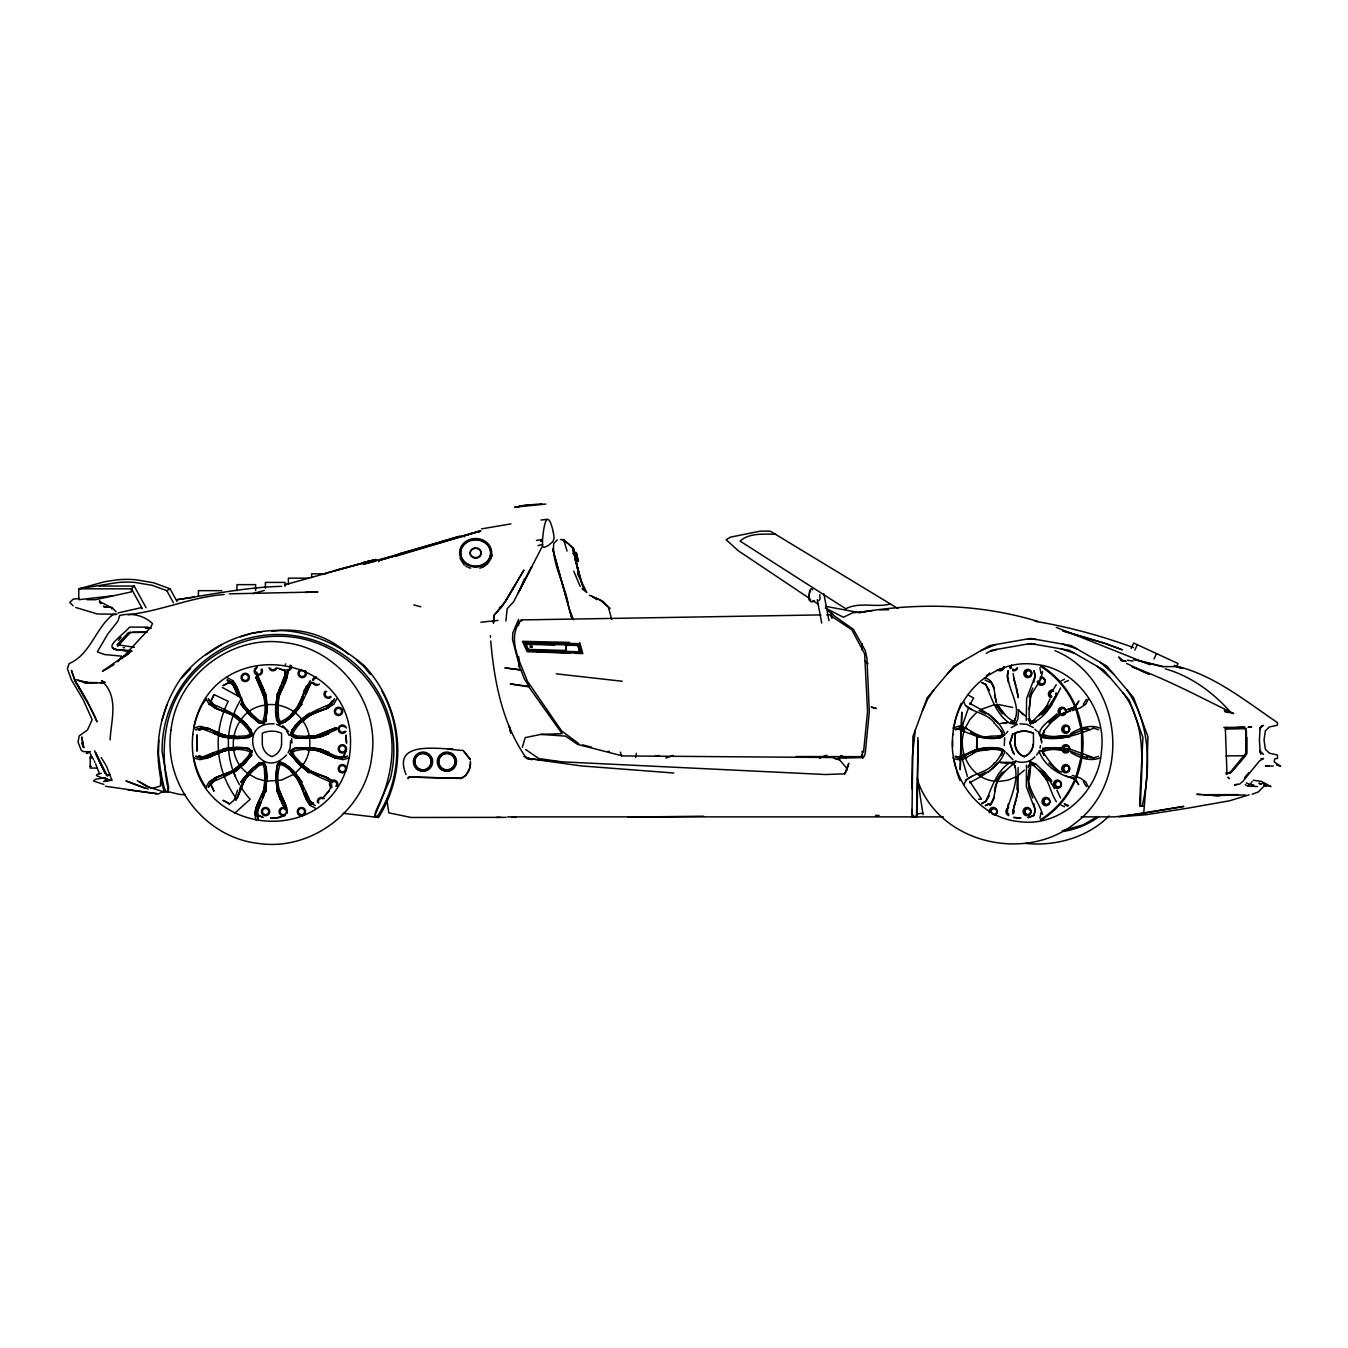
<?xml version="1.0" encoding="UTF-8"?>
<svg xmlns="http://www.w3.org/2000/svg" width="1348" height="1348" viewBox="0 0 1348 1348"><rect width="100%" height="100%" fill="white"/><g stroke="black" fill="none" stroke-linecap="round" stroke-linejoin="round"><path stroke-width="1.5" d="M1029.198 709.351L1030.63 695.551C1030.934 700.05 1024.952 726.74 1034.725 720.102L1032.113 722.006L1045.812 707.734L1047.834 705.038L1038.937 715.805L1045.812 707.734L1049.974 699.174M1246.378 730.717L1246.378 752.639L1229.662 772.977L1225.669 773.011M110.115 739.884C111.008 719.781 119.45 696.815 101.605 680.757L105.262 682.358M518.559 625.573L518.592 619.389L512.779 632.953L512.543 639.761L520.513 669.939L504.877 667.9L520.935 669.838L524.271 678.684L528.989 686.334L510.235 683.925L528.837 686.89L562.133 733.7L540.936 734.39L525.198 737.609L522.35 747.23M911.939 788.816L912.428 756.059L915.258 730.245M1226.916 772.202L1225.349 728.594M158.879 740.086L158.407 753.835L160.698 771.848L160.53 786.036L152.61 788.344M378.636 561.425L378.704 560.498L479.602 531.112M256.659 812.456L258.159 818.809L256.626 813.973L258.344 806.576L256.946 812.507L257.198 809.912L258.108 814.967L263.13 817.461L257.788 815.203L256.609 809.929L258.024 803.644M917.87 737.541L917.179 816.635L911.973 816.871L912.916 736.598L927.205 697.792L953.862 666.198L989.702 645.591L1030.428 638.43L1071.138 645.591L1106.978 666.198L1133.651 697.792L1147.923 736.598L1146.777 775.858L1143.711 813.501L1114.644 816.871L1081.214 816.871M256.626 672.012L260.872 683.824L257.721 677.033C266.281 690.799 270.055 708.795 263.922 724.179M1016.982 789.709L1017.369 776.633M1015.095 719.562L1015.364 718.299L1013.814 722.309C1023.199 704.381 1004.749 687.682 1008.237 670.596L1007.125 676.056L1008.456 682.341M1015.988 800.274L1013.763 807.806L1018.043 790.754L1018.128 767.568M918.308 740.81L916.488 816.046L914.567 816.753L912.613 815.001L911.956 809.491M264.36 789.709L265.185 776.633M277.705 709.351L278.531 696.276M1081.601 754.56L1081.601 731.425M1005.001 771.208C992.802 779.38 997.486 794.781 990.224 805.312L994.386 797.477L990.224 805.312M305.895 796.954L308.658 801.234L313.73 803.357L309.669 801.538L310.343 802.397L307.142 797.207L311.253 803.796C303.553 788.58 298.616 767.501 279.491 762.446L277.149 765.984C274.857 780.441 276.441 795.472 284.799 807.806L282.002 802.161L285.153 808.969M117.95 621.074L119.736 615.48C131.228 612.615 143.933 615.295 152.509 623.551L150.841 627.09L121.455 658.801L130.47 651.724L102.431 671.237L110.132 667.024M266.803 708.408C264.208 744.264 268.185 695.686 265.539 693.849C266.23 703.639 268.421 714.373 263.635 723.472M536.976 651.674L579.859 653.123L577.82 644.192L525.653 643.047L525.568 644.327L554.769 644.967M525.99 645.254L526.091 643.973L566.48 644.799L565.789 651.724L536.774 650.932M525.653 643.047L528.804 651.387L524.557 642.457L578.477 643.636L580.954 652.449L528.315 650.663M565.789 651.724L566.48 644.799M579.859 653.123L577.82 644.192M1026.519 765.142L1026.317 786.575L1035.247 809.912L1034.017 815.388L1028.153 817.545L1034.017 815.388L1035.129 809.929L1033.798 803.644M493.52 623.046L494.126 615.227L505.888 600.669L523.934 570.052L502.602 605.842L498.137 610.829M276.172 778.318L277.149 765.984L276.172 778.318L277.334 792.152L276.138 775.252L276.947 765.142L279.424 761.603C289.517 764.586 295.347 774.477 302.019 781.924L293.123 771.376L284.596 764.03M259.22 723.286L250.256 715.266L240.854 704.077L249.801 714.676L258.732 722.494L263.382 723.539L265.758 718.888L266.719 707.666M1018.684 709.52L1017.875 718.888L1015.92 723.472M288.135 671.371L285.81 681.498L278.244 698.096L279.137 694.22L277.991 707.245L278.547 717.726L280.216 721.82C298.144 714.946 301.699 695.366 310.192 680.673M265.674 790.754L256.946 812.507M493.402 622.911L494.126 615.227L497.833 611.284M861.793 649.635L862.383 643.619M505.921 620.99L507.151 608.723L513.622 601.764L542.149 546.732M285.945 673.478L284.529 679.409L285.945 673.478L285.675 676.073L284.479 670.664L277.941 668.288M279.137 694.22L279.002 695.551L286.585 678.499L288.101 671.523M403.81 553.472L409.708 551.315M478.641 532.275A67.484 8.088 90 0 1 480.579 531.011L395.689 556.252L399.025 553.876L403.979 552.966M168.045 792.422L168.635 787.468L162.08 751.662A115.877 115.877 0 0 1 291.673 635.312A115.877 115.877 0 0 1 390.263 778.874L375.469 812.136L374.879 817.073M378.603 561.695L378.737 560.498L395.756 555.578M470.503 763.204C470.233 769.438 467.217 776.364 460.915 778.47L408.596 777.004L408.225 778.655M1041.044 812.456L1039.915 818.202M491.262 557.432L491.666 554.753L491.784 556.353M994.976 788.546L994.571 791.057C994.74 779.565 1008.237 767.972 1013.814 763.676L1015.364 767.686L1013.814 763.676M1016.712 797.949L1018.178 789.119M1013.123 812.456L1014.252 805.902M1004.698 737.845L1004.26 745.613M1040.016 748.14L1040.454 745.613M961.613 731.913L963.264 722.983L968.605 707.633M635.633 757.458L636.408 753.347M977.148 736.025L976.693 747.938L977.03 736.682M1081.248 756.447L1075.957 776.886M531.837 647.259L530.152 647.293L530.152 646.029M254.738 814.63L256.288 807.486L264.629 787.889C261.9 798.319 251.2 808.918 256.44 820.309M378.704 560.549L405.883 552.714M1008.456 803.644L1007.125 809.929C1011.067 795.505 1018.734 781.57 1014.926 765.917M285.153 677.033L282.002 683.824L286.281 671.843M847.892 767.13L848.751 763.305L844.724 773.819L825.532 774.527L561.611 761.805L538.846 758.553L525.653 749.505M285.203 680.774L286.265 676.056L285.473 672.416M1042.56 671.523L1040.841 679.122L1030.361 696.276M1033.798 682.341L1035.247 676.073L1034.017 670.596L1035.129 676.056L1026.637 698.5L1026.266 720.405M162.114 719.866L166.866 705.122M286.248 672.012C280.232 687.514 272.566 702.915 276.728 720.405L279.424 724.381C297.335 718.08 303.772 699.309 310.343 683.588L309.669 684.447M241.073 786.811L245.488 778.251L237.197 798.235M237.383 797.477L243.904 780.947L239.978 789.962M118.034 661.75L121.826 656.173L104.588 654.521L97.326 651.893L107.604 634.268L117.428 621.765M292.465 729.841L290.898 734.93L294.909 737.491C306.299 738.401 318.516 739.327 328.845 733.447L319.409 737.188L306.03 738.367L294.016 737.693L290.056 735.014C296.459 716.748 316.376 710.295 332.097 703.268L334.203 699.41M277.216 696.865L280.906 685.711L277.199 695.231L276.172 707.666L276.947 719.512L279.491 723.539C289.837 721.652 295.279 711.003 302.019 704.077L293.123 714.609L284.596 721.955M262.911 797.949L265.657 789.119M237.636 790.181L234.485 799.347M964.595 729.858C956.389 751.156 970.712 778.268 993.931 781.132M112.423 648.068L116.653 649.787L131.986 651.286M160.698 771.848L163.934 786.996L166.225 792.203L168.332 789.945C160.058 752.268 162.956 710.43 188.366 679.527C212.664 648.944 252.683 632.431 291.471 636.947C336.865 642.238 376.598 676.629 388.275 720.826C397.525 752.723 388.51 785.412 375.182 814.613L376.715 817.292C401.687 780.694 403.355 730.043 381.99 691.322M311.253 682.189L305.811 693.698L311.169 682.324M252.11 751.291C245.673 769.169 226.43 775.521 210.777 782.716L208.67 786.575M290.764 734.711C293.544 725.291 302.39 719.36 309.4 713.21M117.697 646.282L130.621 632.195M279.963 688.036L277.199 695.231L277.334 693.849L276.172 707.599L277.014 718.821L279.525 723.488L284.95 721.753M235.9 800.476L244.477 779.633L252.076 771.208M99.348 773.398L95.573 763.811M1029.097 696.865L1032.821 688.036M524.456 578.73L518.997 591.435L531.668 566.783L518.289 592.648M286.956 677.235L279.845 692.619M255.918 808.766L263.871 790.434L263.736 791.765L264.899 778.74L264.343 768.276L262.675 764.164L258.58 765.883L250.795 772.893L242.387 782.935L243.247 781.891L239.893 788.546M922.403 710.851L927.66 699.09L933.861 689.906M1131.191 648.422L1133.668 643.03L1178.034 663.536L1176.383 667.125M1134.831 650.107L1137.308 644.715M1154.006 658.97L1156.5 653.578M257.721 808.969L260.872 802.161L256.626 813.973L258.125 818.977M965.117 728.274L969.852 719.579L976.559 712.469M1039.241 752.622L1040.302 750.364M1075.148 778.622C1068.256 795.505 1055.956 810.03 1040.504 819.702M214.012 694.759L211.063 701.078L214.062 705.745L210.642 703.184C226.312 710.463 245.656 716.748 252.11 734.711M331.81 784.924L328.861 791.225L324.379 796.23M491.127 558.308L487.504 563.953L483.662 566.8M1060.623 687.986C1053.681 701.331 1045.863 719.124 1030.209 723.488M213.473 695.534L210.591 701.449L213.624 706.15L219.067 709.587M288.068 752.892L290.123 748.14L290.595 740.827M302.997 697.438L298.397 706.352L290.797 714.777M1030.647 762.446L1028.288 767.113L1030.647 762.446L1036.039 764.232L1044.38 772.219M1088.341 699.022L1085.679 704.229L1080.371 707.818M208.283 787.316L210.642 782.8L214.062 780.256L211.063 784.924L214.012 791.225L211.316 786.002M208.435 787.215L211.872 781.672M334.59 698.668L331.001 704.33M265.859 718.821L263.382 723.539L258.294 721.955L249.751 714.609L240.854 704.077M277.014 767.164L279.525 762.496L284.95 764.232M206.16 787.064L208.991 781.84L215.259 777.779L222.032 775.403M320.858 710.581L327.615 708.206L333.9 704.145L336.714 698.921M970.156 704.381L973.593 698.079L968.319 695.029M1075.721 706.15C1083.657 692.333 1074.794 710.244 1070.598 709.587M844.724 773.819L847.471 769.051L838.119 758.132L862.097 757.593L864.27 756.464L865.281 753.06L869.308 711.879L866.933 658.026L865.264 650.562L853.452 629.432L832.053 614.3M308.389 686.654L307.142 688.777L310.343 683.588M1086.387 699.41L1083.337 704.33M112.625 647.714L114.041 649.382L131.531 651.303M505.888 600.669L515.458 584.577M1052.586 690.547L1056.276 684.75M989.449 795.539L985.978 801.234L981.732 803.745M963.668 784.536L966.533 779.852L971.672 776.397M1054.574 697.438L1049.014 706.352L1041.566 714.777M1012.752 733.919L1009.854 743.001L1013.039 752.42L1010.056 743.001L1013.039 733.565M1029.046 765.967L1031.641 761.856M331.81 701.078L328.828 705.745L332.231 703.184L326.873 706.521M305.895 689.03L308.658 684.75L313.022 682.374M210.591 784.536L213.624 779.852L219.067 776.397M332.282 701.449L329.249 706.15L323.823 709.587M1265.283 784.822L1258.223 792.034L1252.241 794.225M302.896 765.024C312.163 752.268 312.163 733.716 302.896 720.978M1250.051 784.637L1252.073 781.655M1245.215 784.755L1248.197 786.17L1248.939 785.092M1036.595 755.015L1038.061 752.892M995.818 781.318L1002.187 772.219M329.418 790.45L323.891 796.735M206.429 698.938L202.958 703.454A79.077 79.077 0 0 0 193.691 728.56M1006.265 733.295L1007.815 731.29M251.099 755.571L243.702 764.181C264.949 739.547 239.287 770.247 234.501 771.983M970.83 781.672L969.549 782.716C983.4 775.252 999.407 767.248 1005.035 751.291L1001.581 748.713L989.668 747.719M181.475 678.297L190.708 668.507M293.78 713.766L301.059 704.684M266.719 778.318L265.876 767.113L263.382 762.446L258.732 763.49L249.801 771.309L240.854 781.924L250.256 770.736L259.22 762.698M241.814 781.318L249.094 772.219M109.896 774.258L107.469 775.74M240.854 781.924C247.459 774.78 253.205 764.72 263.366 762.496L265.859 767.164L266.702 778.403L265.539 792.152C266.078 782.16 268.96 771.039 263.922 761.805M1051.777 704.684L1043.47 714.676L1044.38 713.766M243.112 764.636L250.374 756.026L251.975 751.055L248.453 748.713C231.182 743.928 215.815 752.016 200.448 757.795L196.252 756.228M286.517 755.015C258.412 784.671 233.305 721.854 274.065 723.842M1244.524 777.729L1248.855 772.64M118.405 640.351L121.017 637.284M243.061 764.67L250.458 756.11L251.975 751.055L247.274 748.561M292.432 729.875L299.829 721.315L292.499 729.959L290.898 734.93L295.616 737.423L306.839 738.249M301.952 766.405L294.858 773.516M1230.555 773.011L1245.367 755.739L1225.989 755.908M1034.91 756.767C1030.243 762.277 1021.683 763.827 1015.212 760.778M109.795 774.274L107.705 775.572M146.073 607.763L134.21 586.06L131.481 588.823L131.464 591.873L95.371 599.708L87.064 599.708M818.927 600.585L820.123 598.647L819.753 594.704M947.206 674.101L954.435 666.889L962.826 661.042M557.347 539.857L553.708 543.429C551.854 564.239 564.644 583.768 568.266 604.123M988.32 772.269L997.672 763.221M1024.362 770.197L1018.161 775.37M1109.134 815.928C1087.634 837.496 1055.467 846.544 1025.609 843.393M229.076 804.571L236.153 798.184M234.586 813.316L250.206 799.229A82.565 82.565 0 0 1 240.365 786.154M1048.896 722.764L1058.972 713.715M820.983 614.907L521.305 619.928C505.786 638.531 520.496 662.171 527.27 680.993L561.594 730.902L578.781 743.641M234.03 772.269L244.325 763.221M298.565 722.764L308.844 713.715M531.837 647.36L532.14 646.467M327.615 708.206C314.488 711.121 298.717 720.455 292.617 734.222L296.712 735.89L307.176 736.446M301.278 722.393L310.512 714.676L319.644 710.8L311.371 713.867M1011.303 727.6L1017.504 724.297M205.941 654.842L221.695 644.647M965.438 780.425C974.082 772.926 987.073 772.943 994.319 763.17L993.611 763.794C997.52 762.968 1005.726 744.079 1000.789 755.554C1012.685 742.815 953.879 754.492 989.348 749.522M1263.531 725.409L1260.11 727.937L1259.891 729.1L1262.2 725.443L1260.11 727.937L1259.386 739.85L1260.195 752.201L1260.987 754.172L1259.79 750.583L1263.531 754.442M310.444 714.693L309.4 715.451L327.918 708.003M1097.643 816.484L1083.253 824.824L1062.14 830.806M1056.697 714.002C1051.946 719.158 1032.45 730.768 1042.594 737.693C1060.59 741.029 1077.507 734.407 1093.868 728.19L1098.435 729.706M1098.435 756.279L1093.868 757.795L1089.454 757.492M1089.319 756.649L1086.589 756.919M952.884 757.997C962.135 763.136 970.56 754.155 978.496 750.6M1000.418 737.491L1004.159 734.913L999.761 737.423M463.24 536.083L480.579 531.045M290.056 750.971L294.016 748.292L306.03 747.618L319.341 748.763L328.845 752.538L319.409 748.814L306.839 747.736L295.616 748.561M247.324 737.44L251.975 734.93L250.408 729.841L243.061 721.315L250.374 729.959L251.975 734.93C234.956 743.978 216.624 733.885 200.448 728.19L196.252 729.757M293.46 774.443L281.395 780.155L266.415 781.132M407.922 778.15L410.078 777.071L460.915 778.2L465.363 775.69L469.34 769.186A21.501 21.197 -0.9 0 0 470.401 763.204L470.351 761.148M214.955 777.981L233.49 770.534L215.259 777.779M111.429 666.215L113.99 664.615M210.642 782.8L216 779.464M1075.99 705.745L1070.43 709.014L1074.895 707.296L1065.88 709.907M113.266 614.418C95.556 627.629 90.788 654.336 69.102 663.604L67.4 668.81L71.36 679.695L83.222 699.797L92.186 719.714L87.418 730.077L79.246 735.856L78.016 742.04L81.284 750.331L83.357 751.628L90.299 751.679L88.682 752.622M1070.851 733.481C1078.99 728.341 1090.178 724.061 1099.682 728.038M986.281 653.308L991.42 650.343L1030.428 643.485L1069.419 650.343L1103.742 670.091L1129.27 700.337L1142.919 737.407L1139.7 801.369L1139.936 806.34L1144.317 806.138M970.223 752.386L963.837 756.043C974.452 748.309 987.579 746.135 1000.418 748.494L1004.159 751.072L1001.227 749.404M87.148 752.993L86.356 753.431L89.406 752.201M112.238 595.833L78.774 599.708L78.774 588.823L117.394 582.572A101.841 101.841 0 0 1 135.053 582.437L152.206 585.335L166.832 590.66L170.067 588.84M225.133 750.364L206.766 758.199L225.133 750.364L215.983 753.953M986.483 805.228L989.314 803.661L985.236 805.632L989.601 803.779M970.274 752.791L963.635 756.43L957.383 757.862M1249.141 794.831L1229.443 800.813L1187.942 808.143L1146.289 814.697L1118.992 816.871L1183.847 806.407L1140.088 813.872M121.286 657.942L128.111 654.269M294.049 749.404L290.949 751.072L292.465 756.144M228.756 682.644L223.212 685.576L228.756 682.644L233.204 684.447L231.62 682.189L227.121 679.847M213.86 752.555L206.564 756.396L200.448 757.795M336.427 729.588L319.341 737.221M980.518 709.671L993.931 704.852M1015.415 777.055L1008.085 780.155L998.683 781.469M210.574 756.43L217.601 752.791M206.766 758.199C219.64 750.651 235.883 746.455 250.273 751.763L248.537 755.84L241.528 763.642L232.429 771.292L241.595 763.591L232.362 771.309L223.246 775.184L231.502 772.134M335.264 728.156L318.212 735.806L305.086 736.733M335.77 727.869L314.724 736.412L334.708 728.139M336.107 727.785L319.088 735.385L307.108 736.463L319.038 735.418M347.262 756.279L340.909 757.778M1034.051 722.444L1034.994 721.955M980.737 650.747L995.768 644.529M1061.028 680.909L1064.482 679.207M968.707 753.262L957.181 757.357L958.158 757.492L955.075 756.346M978.951 775.403L986.113 772.134M1064.347 682.324L1068.408 680.47M1087.027 728.156L1067.818 735.806L1055.063 736.733M981.496 803.341L985.691 801.538C991.976 787.603 995.919 771.882 1009.719 762.698L1014.218 761.805M956.052 729.757L959.793 728.19L955.665 729.167M411.612 550.776L459.382 536.319L460.713 537.01M1030.445 723.758L1033.613 722.528L1030.782 723.472M1060.32 714.676L1070.447 710.8L1061.533 713.867L1051.204 722.393L1044.599 730.178L1042.981 734.778L1044.11 730.582L1042.981 734.239C1051.255 738.131 1059.124 735.941 1067.683 735.418M203.009 728.628L198.847 730.212L203.936 728.122L210.574 729.554M479.804 568.233L482.938 567.053M955.075 729.639L958.158 728.493M284.479 815.321L277.941 817.697L270.527 818.084L278.884 817.545L285.085 815.388M479.939 530.994L363.151 564.273L375.822 561.139M665.777 758.048L673.259 755.436M971.756 752.504L978.092 750.364M573.186 553.186L575.781 552.933M573.001 553.472L576.152 552.461L576.489 553.624M576.321 553.017C578.477 555.696 574.737 559.42 574.248 555.073M583.532 589.278L574.922 557.988L577.382 557.196L576.556 554.213M575.882 561.695L578.241 560.886L575.798 561.981M1030.647 723.539L1028.288 718.872L1030.647 723.539L1036.039 721.753M1072.283 710.581L1079.512 708.206M973.694 751.864L979.507 749.943M240.618 636.829L251.25 633.358L261.613 631.858M1237.11 784.199L1234.498 785.042L1239.705 784.031L1242.89 781.301L1259.403 761.03L1263.548 758.486L1260.953 758.756M890.135 604.022C875.661 607.914 859.636 601.511 845.803 608.774L740.069 541.087C749.319 532.595 764.434 534.297 775.538 534.196M195.443 729.672L201.93 728.493M218.983 752.504L227.104 749.943M347.43 756.312L342.426 757.795L336.427 756.396L319.341 748.763M952.884 728.004L958.26 726.302L965.69 727.869M1099.682 757.964C1090.178 761.923 1078.99 757.643 1070.851 752.504M990.696 651.337L997.065 649.348M481.455 528.905L510.943 523.883M1226.276 774.493L1232.51 770.803L1246.108 754.779L1246.142 730.431L1244.019 727.263L1236.723 727.516M194.112 728.004L199.807 726.302C212.293 728.223 222.437 738.047 235.765 736.463L223.852 735.418L207.103 727.869M317.74 750.364L335.77 758.115L343.066 759.682L348.761 757.997M459.382 536.319L399.16 553.876M1068.829 709.048L1074.895 707.296M375.822 559.504L284.428 584.931M325.272 573.304L375.822 559.589L335.989 570.17M966.92 757.509L959.338 759.649L965.69 758.115M252.75 593.659L264.326 590.441M363.084 562.554L375.839 559.673M537.953 545.603L542.688 544.39M332.147 729.757L338.382 728.173M117.933 612.952L141.489 607.611M366.353 561.981L363.118 562.723L375.822 559.791M1000.165 723.573L1007.209 722.579M284.613 584.813L288.624 583.954M208.906 756.784L203.936 757.862L198.847 755.773L203.009 757.357L200.296 757.829L195.443 756.312M207.103 758.115L199.807 759.682L194.112 757.997M1009.484 762.294L1000.165 762.412L1007.209 763.406M365.948 561.813L376.446 559.605M264.781 705.189C232.816 709.031 221.561 755.251 248.015 773.516M500.681 817.36L411.089 817.478L388.746 812.827L386.859 798.808M497.934 620.434L480.848 622.237M536.403 540.43L541.61 539.554L540.649 541.205L541.492 541.391M281.681 586.346C246.499 587.105 210.861 594.653 176.706 599.725L194.297 597.181M916.842 814.074L922.841 813.097L923.077 814.714M111.513 779.565L103.661 781.503L111.109 780.34M128.094 614.705C160.783 611.183 191.248 596.995 224.139 594.502M872.628 610.526L859.569 612.447C918.814 602.438 980.451 603.887 1038.145 621.529M101.302 773.364L97.005 774.477L96.534 775.639L102.414 778.099L95.556 779.279L93.45 781.031L103.88 784.384M540.986 520.042L546.681 519.351M545.839 504.068L514.65 507.168L518.626 507.404M79.262 598.495L73.146 599.169L69.759 602.489L73.146 605.791M1057.725 738.114L1070.211 736.8M306.063 592.429L310.748 591.974L305.659 592.48M307.9 738.114L320.571 736.8M655.33 755.942L659.357 755.52M865.686 611.52L852.61 612.835L843.393 617.266L825.262 607.999M1019.88 723.842L1026.788 724.297L1033.394 727.6M1244.962 727.179L1225.214 727.516M1246.395 728.611L1225.332 729.083M224.408 748.797L237.956 747.87L223.38 748.797L225.116 748.646M223.38 748.797L236.844 747.618L249.296 748.494M530.236 504.809L541.845 503.849M957.181 728.628C971.285 734.205 985.674 741.619 1001.581 737.289L989.146 738.249L1001.581 737.289L1005.035 734.711C999.407 718.737 983.4 710.733 969.549 703.268L970.83 704.33M224.83 737.39L214.029 733.447L223.465 737.188L236.119 738.266L248.453 737.289M236.119 738.266L237.956 738.114L223.296 737.12L213.153 732.352M75.707 607.476L97.292 613.98L116.686 614.25M979.255 748.797L991.673 747.87M989.668 738.266L991.673 738.114L978.244 737.12L970.56 732.352M266.415 704.852C279.794 703.049 293.78 708.846 301.952 719.579M306.771 747.719L294.909 748.494L290.898 751.055C296.846 769.27 316.645 775.471 332.231 782.8M229.278 593.845L317.892 591.941L309.855 592.042M1248.383 727.297L1251.669 727.094L1248.197 727.263M1042.594 748.292L1054.574 747.618L1068.711 748.814M530.674 645.928L532.022 646.366M1238.054 794.612L1203.629 794.73M110.822 614.705L116.501 614.452M1245.35 794.949L1216.065 795.522L1196.855 794.309L1201.321 794.545M97.123 682.594L84.368 682.61L76.634 679.695M511.97 817.309L516.267 817.309M1027.715 638.901L1036.208 639.441M1257.617 786.541L1248.197 786.17M236.844 738.367L249.296 737.491L252.817 735.014C250.239 725.713 241.292 720.135 234.501 714.002M1092.689 728.223L1093.093 728.156M1269.058 766.018L1265.755 765.967L1273.304 766.052M1028.136 643.889L1035.786 644.428M560.465 539.621L563.582 539.571L573.389 548.097L574.602 553.944M146.915 632.296L128.498 632.532L117.006 644.715L134.48 647.259M826.678 614.84L830.469 614.789M628.185 817.107L703.589 816.214M84.368 682.61L103.021 682.914M875.526 815.439L879.081 815.422M496.468 817.377L506.174 817.343M325.66 573.827L311.641 573.827L311.641 577.601M308.608 578.157L288.388 578.157L288.388 584.409M99.179 586.06L134.21 586.06M221.78 590.66L198.409 590.66L198.409 595.833M879.806 609.802L888.5 609.802M124.589 647.697L123.258 647.63M1003.165 723.084L1006.653 723.084M1023.975 731.223L1024.345 731.223A20.254 19.125 -90 0 1 1033.461 733.312L1033.461 744.281A14.306 13.514 -90 0 1 1024.345 756.616L1023.975 756.616A14.306 13.514 -90 0 1 1014.859 744.281L1014.859 733.312A20.254 19.125 -90 0 1 1023.975 731.223A20.254 19.125 -90 0 1 1033.107 733.312L1033.461 733.312M1014.859 733.312L1015.212 733.312A20.254 19.125 -90 0 1 1024.345 731.223M1014.859 744.281L1015.212 744.281A14.306 13.514 -90 0 0 1024.345 756.616M1033.461 744.281L1033.107 744.281A14.306 13.514 -90 0 1 1023.975 756.616M93.501 759.446L91.883 756.767L90.215 756.565L90.215 768.074L96.904 768.074M90.215 758.014L91.361 758.014M90.215 766.321L91.361 766.321M978.614 799.229L981.479 799.229L969.768 781.335M507.589 816.871L943.314 816.871M148.196 627.123L129.694 627.123C116.214 641.294 97.292 650.949 130.47 650.359M145.365 628.101L151.094 628.117M796.078 756.531L860.395 756.649L862.535 755.537L862.181 751.106L863.546 752.184L867.539 711.407L864.658 653.864L851.835 629.769L830.52 615.632M132.727 632.195L146.612 632.229M1223.849 727.482L1227.843 727.516M1213.958 795.472L1220.109 795.522L1211.481 795.387M569.496 642.373L522.468 641.345L527.203 651.691L570.457 653.157M565.2 645.187L577.719 645.473M85.615 682.627L92.709 682.813M540.936 734.39L565.621 736.126L577.652 744.45L622.591 755.925L832.407 757.525L839.147 759.884M1092.689 757.778L1093.868 757.795L1070.211 749.185L1057.725 747.87M528.585 649.433L565.874 650.444M87.856 682.459L78.403 680.352M528.905 650.124L579.96 651.842M574.568 653.291L582.808 653.578L579.724 642.608M146.325 628.101L150.504 628.353M998.683 704.532L1012.584 707.447M305.086 749.252L318.212 750.179L335.264 757.846M1055.063 749.252L1067.818 750.179L1087.027 757.846M1253.219 780.256L1261.374 781.368L1270.979 786.575L1265.418 785.042M673.747 773.011L581.274 765.917L526.478 758.284C502.551 724.466 494.194 681.667 490.756 640.991M236.119 747.719L248.453 748.713M1013.612 817.478L1020.942 818.084L1013.949 817.461M1120.592 660.537L1125.546 661.127M109.087 607.325L104.15 606.819L112.019 607.56L116.046 611.706M1067.683 750.566C1059.124 750.061 1051.255 747.854 1042.981 751.746L1044.11 755.419C1035.567 738.367 1052.518 770.584 1061.533 772.134M1177.158 666.62L1182.55 668.22M1262.234 783.272L1264.053 783.98M307.9 747.87L320.571 749.185M622.203 681.245L556.303 673.832M559.858 761.957L526.478 758.284L531.887 759.665M185.182 794.461C176.925 796.028 165.821 787.721 158.66 793.938L105.414 786.255M343.184 813.299L378.535 817.511C408.629 769.422 402.968 707.835 364.617 666.013C344.616 648.607 320.891 636.189 294.622 631.875C252.531 625.135 210.541 643.468 183.092 675.348C158.474 709.014 151.532 752.302 164.389 791.984L146.73 786.507L137.294 780.627M127.79 789.861L156.924 793.787L156.082 793.399M1127.501 660.25L1132.994 661.093M1121.89 660.571L1126.018 661.228M1035.18 621.293C1068.711 626.904 1101.653 635.919 1133.567 647.613M215.983 732.031L225.133 735.62L223.852 735.418L235.698 736.446L246.162 735.89L250.273 734.222L248.537 730.144L241.528 722.343L232.429 714.693L214.955 708.003L222.032 710.581M825.852 606.364L860.041 612.784M1224.995 711.811L1229.073 712.587M1086.589 729.066L1089.774 729.656L1084.348 728.173M1163.442 666.62L1134.595 659.509M264.781 780.812L256.727 778.537L249.414 774.443M1014.218 724.179L1009.719 723.286C995.919 714.103 991.976 698.382 985.691 684.447L983.063 682.981M335.77 758.115C324.413 750.937 306.653 746.32 292.617 751.763L294.336 755.84L301.345 763.642L310.444 771.292L327.918 777.981L320.858 775.403M958.95 728.476L963.635 729.554M336.427 756.396L342.577 757.829L338.365 757.222L343.42 756.329L345.897 751.308L343.639 756.649L338.382 757.812L333.697 756.616M200.296 728.156L206.446 729.588M106.34 775.454L107.233 775.656L95.674 752.706M1061.078 648.877L1074.609 653.325M1062.376 644.041L1076.715 648.792M608.133 751.274L609.212 751.544M336.107 758.199L316.561 750.162M206.766 727.785L225.133 735.62M582.403 744.821L591.553 747.18M1133.5 659.509L1162.06 666.62L1178.691 666.62L1184.134 668.22C1219.182 679.038 1247.608 702.561 1277.432 722.562L1277.432 725.207L1269.311 726.96L1265.351 730.886L1264.036 740.052L1265.351 749.202L1269.311 753.144L1277.466 755.049L1277.466 758.385L1274.787 758.84L1274.13 761.873L1280.6 766.169L1276.371 764.855M413.853 604.949L420.846 606.836M1063.033 630.915L1105.09 643.417L1122.311 649.837L1104.72 643.316L1063.033 630.982M1251.517 784.789L1253.825 785.429L1251.348 784.688M103.021 778.049L107.857 779.414L103.948 777.628L106.694 778.858M966.92 728.476L959.338 726.336C969.903 728.055 978.8 739.092 988.825 736.446C993.83 735.351 1007.36 737.71 1000.789 730.431L1002.373 734.424L1001.261 731.054L993.611 722.191L994.319 722.814C987.073 713.041 974.082 713.075 965.438 705.56L963.668 701.449M1038.904 750.971C1044.279 766.102 1059.663 775.639 1074.895 778.689L1070.43 776.97L1075.99 780.256M978.092 735.62L979.507 736.042L971.756 733.481M1065.88 776.077L1074.895 778.689M464.335 536.841L463.274 536.049M104.706 778.487L108.935 780.02M1259.2 783.272L1261.307 783.913L1259.2 783.272L1259.807 783.963M1224.321 710.649L1233.69 713.547C1200.124 697.27 1167.368 679.476 1132.067 666.738L1149.305 674.32L1126.54 663.418M218.983 733.481L227.104 736.042M1029.367 762.058L1036.039 764.232M1030.209 762.496L1034.994 764.03L1034.051 763.541M1165.245 668.81C1190.638 676.005 1212.695 692.147 1230.084 711.592M467.908 567.289L470.654 568.182M1072.283 775.403L1079.512 777.779M955.665 756.818L959.793 757.795L956.052 756.228M278.884 668.439L285.085 670.596M276.424 724.297L283.131 727.6M1056.276 627.393L1149.793 664.682M148.28 789.001L125.937 780.93L144.657 788.176M231.502 713.867L223.246 710.8L232.362 714.676L241.595 722.393M311.371 772.134L319.644 775.184L309.4 770.534L327.918 777.981M523.9 756.464L531.735 759.396M1246.226 782.902L1249.225 784.098M461.774 750.432L448.041 749.168L452.658 749.151C433.904 748.41 392.487 742.125 406.068 774.544M233.49 715.451L214.955 708.003M989.601 682.223L985.068 679.982M981.496 682.644L985.691 684.447L989.449 690.446M231.721 682.324L227.138 680.352L231.755 682.223L235.732 688.777L232.53 683.588L237.079 693.698L231.721 682.324L235.058 687.716L237.636 695.804M1014.774 721.871C1006.956 718.518 1001.379 711.053 996.863 704.094L1005.001 714.777M589.447 595.243L600.163 600.062L609.987 608.588L602.977 601.376L594.552 597.45M311.169 803.661L305.811 792.287L311.169 803.661L315.247 805.514M1064.347 803.661L1068.408 805.514M978.951 710.581L986.113 713.867M1264.946 785.631L1266.547 786.373L1263.868 785.109M1064.701 804.689L1067.768 806.138M1174.226 665.305L1180.477 668.288M1061.028 805.076L1064.482 806.778M1055.08 650.696C1121.772 678.263 1133.095 778.756 1076.412 822.246C1026.569 863.445 939.741 843.797 917.836 781.132M227.374 677.724L232.597 680.538C239.641 688.322 239.725 699.275 245.488 707.734L241.073 699.174M298.97 780.947L302.912 789.962L297.386 778.251C303.165 786.71 303.249 797.679 310.276 805.447L315.499 808.278M222.403 687.514L241.848 698.079A82.565 82.565 0 0 0 232.126 767.939L235.327 776.465M214.399 694.742L228.2 701.348A92.776 92.776 0 0 0 235.007 796.584M139.046 781.587L151.347 788.31M111.699 607.813L99.887 601.629L100.931 603.719L100.072 601.427M231.233 683.065L234.215 684.75L236.978 689.03M985.304 677.859C995.919 681.296 993.746 693.967 996.391 702.443M897.852 608.487L770.247 531.146L760.272 531.129L730.431 537.144L726.1 539.706L738.384 550.827L809.626 598.512M216 706.521L210.777 703.268L208.67 699.41M206.16 698.921L209.125 704.229M465.683 565.991L466.812 566.699M323.823 776.397L329.249 779.852M327.615 777.779L333.9 781.84M208.991 704.145L215.259 708.206M813.013 600.753L818.118 604.106M966.533 706.15L971.672 709.587M1080.371 778.184L1085.679 781.756L1088.341 786.962M499.451 607.291L500.681 608.116M827.925 610.829L832.794 614.183M1040.504 666.283C1055.956 675.971 1068.256 690.479 1075.148 707.363M1017.942 709.671L1025.98 716.31M591.789 596.119L596.743 599.692M1100.204 662.306L1113.65 674.101M1097.339 666.401L1110.129 677.656M582.117 588.84L586.835 592.53L577.584 573.911M1012.921 759.75L1006.265 752.689M282.659 725.662L288.775 731.762M356.344 659.998L363.994 666.62L370.414 674.455M864.877 661.059L868.045 663.806M1122.85 660.587L1118.756 657.032L1120.66 659.644M298.565 763.221L308.844 772.269M234.03 713.715L244.325 722.764M1048.896 763.221L1058.972 772.269M1020.79 712.469L1023.166 714.693M1227.994 777.442L1229.275 778.655L1228.112 777.223M470.216 759.092L462.836 750.196M211.872 704.33L208.283 698.668M988.32 713.715L997.672 722.764M284.091 727.785L285.843 729.521M1034.91 729.217L1036.595 730.97M577.955 571.114L579.421 575.663L572.715 548.4L568.485 543.834L562.537 540.059L563.582 539.571L567.07 551.046M464.319 565.149L460.005 558.224M252.076 714.777L244.477 706.352L239.893 697.438M290.797 771.208L298.397 779.633L302.997 788.546M1041.566 771.208L1049.014 779.633L1054.574 788.546M292.432 756.11L299.829 764.67L309.4 772.792C307.799 774.561 273.054 734.795 299.172 764.181L291.775 755.571M1051.524 780.846L1043.47 771.309L1051.777 781.318M299.762 764.636L292.499 756.026L290.764 751.291M239.978 696.04L243.904 705.038L242.387 703.066L250.795 713.092L258.58 720.102L262.675 721.82C268.201 706.942 263.483 690.53 255.918 677.235L264.073 696.68L255.918 677.235M242.387 703.066L243.247 704.094L236.54 686.688L232.597 680.538M464.015 751.527L469.997 759.362M241.814 704.684L249.094 713.766M293.78 772.219L301.059 781.318M1083.337 781.672L1086.387 786.575M286.517 730.97L289.23 735.435M995.818 704.684L1002.187 713.766M101.285 757.576L106.576 766.405L112.053 780.627M286.956 808.766L283.788 801.588L286.585 807.486C278.665 794.764 275.093 778.487 280.216 764.164C298.531 770.972 301.211 790.905 310.276 805.447M1126.979 689.906C1150.4 723.37 1151.243 768.04 1142.127 806.239L1140.442 805.7C1141.284 767.753 1147.957 725.477 1122.884 692.788M1037.926 731.273L1041.06 738.013L1041.684 743.001M1056.377 801.689C1049.738 791.63 1048.98 778.167 1038.937 770.18L1047.834 780.947L1040.959 772.219L1032.113 763.979L1034.725 765.883L1030.866 764.164L1029.198 779.818L1029.569 768.512C1024.278 787.165 1037.724 798.286 1042.56 814.462M75.977 682.931L71.444 670.344C76.533 689.047 90.535 703.656 97.056 721.871L87.283 701.263L74.949 680.352M74.106 678.853L84.873 697.388M177.009 601.494L170.084 588.823L153.621 582.757L135.508 579.691A107.57 107.57 0 0 0 116.855 579.842L104.706 581.713L78.774 588.823L131.464 588.823L142.332 608.723M166.832 590.66L173.403 602.691M286.383 806.862L278.8 789.305L286.281 806.273M263.382 762.446L265.977 767.568M95.961 754.122L103.257 769.422M521.305 619.928L521.811 620.956M1056.866 790.181L1060.623 797.999M94.663 750.836L105.498 773.617M95.388 752.74L105.245 773.668M94.208 760.845L94.916 762.328M90.215 753.465L91.63 756.565M299.644 781.891L306.973 800.476M1032.821 797.949L1028.777 788.277L1027.884 776.482M573.743 571.131L580.196 586.464M99.516 601.006L100.426 603.163L99.415 600.702M262.911 688.036L261.984 685.711L265.674 695.231L262.911 688.036L265.91 697.708L266.567 709.52M279.963 797.949L280.906 800.274L277.199 790.754L279.963 797.949L276.963 788.277L276.306 776.482M235.9 685.525L239.287 694.928M83.812 747.5L81.706 736.935L83.492 747.196L82.194 743.759M576.219 555.41L577.146 558.763L576.253 554.618M81.874 742.714L83.627 747.533M570.844 612.615L573.406 619.76M575.916 552.545L576.388 553.927M576.388 554.348L577.449 558.628M967.426 776.465L962.304 759.109M1075.957 709.099L1081.248 729.538M575.545 552.309L575.849 553.186M575.545 552.899L575.663 553.725M577.028 556.556L578.14 560.987L577.618 558.965M1015.988 685.711L1013.763 678.179L1018.33 697.708L1016.712 688.036M620.35 752.1L621.512 755.925M576.978 555.78L577.163 557.078M576.91 556.64L576.304 554.314M574.096 554.466L572.715 548.4M576.674 557.23L576.995 558.224M608.571 607.931L611.706 619.406M582.117 584.661L575.192 559.049L579.337 575.714M576.101 553.152L576.354 554.129M1040.723 736.109L1041.701 741.602M576.253 556.033L576.978 558.847M257.721 677.033L258.344 679.409L256.946 673.478M576.658 554.264L577.197 556.336M576.506 558.055L576.304 557.027M996.408 702.274L994.571 694.928L994.976 697.438M577.837 559.268L577.264 556.977M576.304 556.539L576.826 558.662M576.54 558.78L576.27 557.617M577.197 556.724L576.725 555.292M576.708 557.044L576.405 555.831M510.858 732.891L509.241 726.184L510.69 732.79M576.135 555.309L576.455 556.69M256.609 676.056L258.024 682.341M830.638 612.683L831.901 618.361M861.995 754.341L862.905 758.402M1039.915 667.799L1041.044 673.528M977.148 749.96L976.491 746.506M576.219 561.728L578.646 573.422M573.389 548.097L574.652 554.281M575.933 560.465L578.477 572.849M823.864 593.777L829.003 620.72M817.276 599.675L821.707 623.012M1013.123 673.528L1014.252 680.083M553.388 532.342L554.129 538.24L552.798 541.677L548.484 545.418L544.07 547.473L542.486 545.974L542.57 539.52A74.881 8.897 87.4 0 1 553.371 532.511M491.818 555.983L491.582 554.23M917.466 778.318L922.841 813.097M961.124 750.095L962.068 757.306M346.672 743.001L345.914 735.048L346.402 743.001M291.623 738.687L291.977 743.001M518.71 656.51L518.913 666.822M490.436 635.616L490.453 637.284M1246.849 737.322L1246.849 753.835M1015.212 733.312L1015.212 744.281M284.967 586.279L284.967 582.403L265.371 582.403L265.371 588.217M255.614 590.66L255.614 584.644L236.928 584.644L236.928 590.66M819.618 758.25A26.994 26.994 0 0 1 826.981 755.284M840.764 755.605A26.994 26.994 0 0 1 846.274 757.879M834.648 758.469A23.118 23.118 0 0 1 839.669 759.328M959.995 780.559A92.776 87.603 90 0 1 956.608 770.972M956.052 769.017A92.776 87.603 -90 0 1 954.232 761.064M952.682 746.843A92.776 87.603 -90 0 1 952.648 740.692M953.744 728.493A92.776 87.603 -90 0 1 961.225 703.184M1040.858 665.626A89.339 84.368 90 0 1 1040.858 820.359M989.331 812.659A4.162 3.926 -90 0 1 991.791 807.671A4.162 3.926 -90 0 1 996.711 809.828A4.162 3.926 -90 0 1 995.11 815.203M990.797 812.406A3.151 2.982 -90 0 1 992.903 808.547A3.151 2.982 -90 0 1 996.543 810.771M996.543 812.406A3.151 2.982 -90 0 1 995.784 813.821M992.044 813.821A3.151 2.982 -90 0 1 993.122 808.631A3.151 2.982 -90 0 1 997.116 811.867A3.151 2.982 -90 0 1 992.65 814.31M1013.207 809.508A4.162 3.926 -90 0 1 1013.207 813.67M1008.776 815.607A4.162 3.926 -90 0 1 1008.776 807.57M1012.921 810.013A3.151 2.982 -90 0 1 1012.921 813.164M1008.843 814.31A3.151 2.982 -90 0 1 1008.237 813.821M1007.765 813.164A3.151 2.982 -90 0 1 1007.765 810.013M1012.904 809.356A3.151 2.982 -90 0 1 1012.904 813.821M1030.411 812.406A3.151 2.982 -90 0 1 1025.828 814.175A3.151 2.982 -90 0 1 1025.828 809.002A3.151 2.982 -90 0 1 1030.411 810.771M1049.03 803.105A3.151 2.982 -90 0 1 1044.548 803.947A3.151 2.982 -90 0 1 1044.548 799.111A3.151 2.982 -90 0 1 1049.03 799.954M1068.459 751.796A4.162 3.926 -90 0 1 1062.275 750.937A4.162 3.926 -90 0 1 1064.667 744.821A4.162 3.926 -90 0 1 1069.621 748.848M1067.7 751.577A3.151 2.982 -90 0 1 1063.42 749.926A3.151 2.982 -90 0 1 1065.695 745.747A3.151 2.982 -90 0 1 1069.2 748.848M1068.172 751.577A3.151 2.982 -90 0 1 1063.757 749.404A3.151 2.982 -90 0 1 1067.195 745.747A3.151 2.982 -90 0 1 1069.267 750.432M1059.983 712.974A3.151 2.982 -90 0 1 1061.786 708.357A3.151 2.982 -90 0 1 1065.543 711.407M1065.442 712.216A3.151 2.982 -90 0 1 1060.455 713.631M1060.151 712.216A3.151 2.982 -90 0 1 1063.286 708.273A3.151 2.982 -90 0 1 1065.729 712.738A3.151 2.982 -90 0 1 1060.927 713.631M1050.345 697.708A4.162 3.926 -90 0 1 1053.327 690.075M1056.107 693.024A4.162 3.926 -90 0 1 1056.107 695.18M1055.72 696.175A4.162 3.926 -90 0 1 1055.096 697.034M1051.356 696.832A3.151 2.982 -90 0 1 1053.614 691.052M1056.192 693.276A3.151 2.982 -90 0 1 1056.192 694.911M1055.417 696.326A3.151 2.982 -90 0 1 1054.793 696.832M1051.828 696.832A3.151 2.982 -90 0 1 1053.31 690.934M1040.201 677.134A4.162 3.926 -90 0 1 1045.088 680.437A4.162 3.926 -90 0 1 1041.566 685.306A4.162 3.926 -90 0 1 1037.286 681.161M1040.268 678.432A3.151 2.982 -90 0 1 1044.548 680.083A3.151 2.982 -90 0 1 1042.274 684.262A3.151 2.982 -90 0 1 1038.769 681.161M1040.117 678.937A3.151 2.982 -90 0 1 1044.919 679.83A3.151 2.982 -90 0 1 1042.476 684.295A3.151 2.982 -90 0 1 1039.342 680.352M1017.504 667.749A4.162 3.926 -90 0 1 1012.685 670.697M1010.292 668.76A4.162 3.926 -90 0 1 1009.905 665.592M1016.813 668.254A3.151 2.982 -90 0 1 1012.752 669.4M1011.657 668.254A3.151 2.982 -90 0 1 1011.657 665.103M1017.285 668.254A3.151 2.982 -90 0 1 1013.224 669.4M997.301 669.619A4.162 3.926 -90 0 0 1004.024 666.67A3.151 2.982 -90 0 1 999.609 669.4M1003.198 668.254A3.151 2.982 -90 0 1 999.138 669.4M989.718 673.191A4.162 3.926 -90 0 1 989.095 674.067M988.269 674.725A4.162 3.926 -90 0 1 986.315 675.281M989.415 673.343A3.151 2.982 -90 0 1 988.809 673.848M239.439 784.587A82.565 82.565 0 0 1 233.929 773.095M206.261 787.771A79.077 79.077 0 0 1 193.691 757.424M286.164 808.648A4.162 4.162 0 0 1 286.838 813.67M285.304 815.203A4.162 4.162 0 0 1 279.053 811.58A4.162 4.162 0 0 1 285.304 807.974M284.799 814.31A3.151 3.151 0 0 1 280.081 811.867A3.151 3.151 0 0 1 284.293 808.631A3.151 3.151 0 0 1 285.456 813.821M317.437 802.599A4.162 4.162 0 0 1 324.413 798.572M318.735 803.105A3.151 3.151 0 0 1 323.048 798.791M331.541 787.805A4.162 4.162 0 0 1 330.024 782.11A4.162 4.162 0 0 1 335.703 780.593A4.162 4.162 0 0 1 337.236 786.272M332.046 781.469A3.151 3.151 0 0 1 335.854 786.423M332.046 786.929A3.151 3.151 0 0 1 330.9 782.615M345.998 731.273A4.162 4.162 0 0 1 339.443 732.133A4.162 4.162 0 0 1 340.303 725.578A4.162 4.162 0 0 1 346.419 728.122M344.616 731.425A3.151 3.151 0 0 1 339.342 728.375M340.168 726.96A3.151 3.151 0 0 1 344.616 726.96M331.17 697.034A4.162 4.162 0 0 1 325.289 697.034A4.162 4.162 0 0 1 325.289 691.153M330.462 696.326A3.151 3.151 0 0 1 325.727 696.006A3.151 3.151 0 0 1 326.654 691.372M319.425 684.11A4.162 4.162 0 0 1 312.871 683.251M312.466 680.083A4.162 4.162 0 0 1 316.494 676.999M317.302 684.211A3.151 3.151 0 0 1 313.747 682.745M313.444 680.352A3.151 3.151 0 0 1 316.494 678.01M305.17 670.529A4.162 4.162 0 0 1 304.614 676.898A4.162 4.162 0 0 1 298.447 675.247A4.162 4.162 0 0 1 301.143 669.451M291.387 665.592A4.162 4.162 0 0 1 287.36 670.832M285.271 670.276A4.162 4.162 0 0 1 284.411 669.619M290.09 665.103A3.151 3.151 0 0 1 286.534 669.72M285.136 664.446A3.151 3.151 0 0 1 285.776 663.941M276.963 667.749A4.162 4.162 0 0 1 268.909 667.749M275.666 668.254A3.151 3.151 0 0 1 270.207 668.254M261.95 669.029A4.162 4.162 0 0 1 256.255 674.725M255.395 674.067A4.162 4.162 0 0 1 257.266 667.091M261.074 669.535A3.151 3.151 0 0 1 256.76 673.848M255.294 671.927A3.151 3.151 0 0 1 255.294 670.293M255.614 669.535A3.151 3.151 0 0 1 256.76 668.389M1098.536 816.989A89.339 84.469 -90 0 1 1063.235 831.43M271.824 631.336A90.855 90.855 0 0 1 348.054 653.982M479.13 531.651A67.13 8.071 89.9 0 1 480.579 531.163M468.127 564.829A15.047 13.362 0 0 1 467.015 542.317A15.047 13.362 0 0 1 490.47 550.944A15.047 13.362 0 0 1 471.749 566.177M479.551 549.816A5.51 4.886 0 0 1 478.405 557.499A5.51 4.886 0 0 1 470.334 554.534A5.51 4.886 0 0 1 475.659 548.366M477.074 548.535A5.51 4.886 0 0 1 478.405 549.024M814.057 600.517A28.679 7.347 90 0 1 808.867 599.338L808.8 596.17A10.818 2.78 -90 0 1 809.592 591.502A10.969 2.814 90 0 1 810.552 589.346A11.054 2.831 -90 0 1 812.692 589.851M810.771 599.944A27.095 6.942 90 0 1 809.878 599.152M809.44 598.579A27.095 6.942 90 0 1 809.238 598.259L809.188 596.659A9.268 2.376 90 0 1 809.457 594.485M809.862 592.648A9.335 2.393 -90 0 1 810.114 591.907A9.385 2.41 -90 0 1 810.67 590.828M960.905 740.979L960.248 769.759L961.781 712.132L960.905 740.979M112.019 607.56L111.8 608.993L112.019 607.695M196.96 735.048L196.96 750.937L196.96 735.048M952.918 734.475C947.307 774.814 977.738 817.95 1019.139 821.606C1060.236 827.605 1098.906 791.832 1101.417 751.51C1107.028 711.171 1076.614 668.035 1035.213 664.379C994.116 658.38 955.429 694.153 952.918 734.475M171.044 729.774C162.838 783.289 204.407 837.462 258.226 843.393C311.742 851.582 365.898 810.03 371.829 756.211C380.035 702.696 338.466 648.523 284.664 642.592C231.148 634.403 176.976 675.971 171.044 729.774M192.815 734.475C182.654 838.304 337.826 855.053 350.059 751.51C360.219 647.68 205.065 630.931 192.815 734.475M304.227 690.547L301.8 699.174L297.386 707.734L302.912 696.04L298.97 705.038L300.486 703.066L299.644 704.094L306.973 685.525L304.227 690.547M297.571 723.505L291.775 730.414L299.172 721.803L297.571 723.505M1011.303 763.49L1015.415 762.446L1011.303 763.49M1045.475 748.494L1041.414 751.055L1045.812 748.561L1056.394 747.719L1045.475 748.494M977.688 748.797L970.122 752.555L977.688 748.797M519.182 506.073L530.96 504.742L519.182 506.073M475.659 538.509L471.497 538.981A16.024 14.221 0 0 0 463.375 561.863A16.024 14.221 0 0 0 490.166 558.729A16.024 14.221 0 0 0 475.659 538.509M235.765 749.522L223.852 750.566L235.698 749.539M1265.536 766.018L1266.749 766.085L1265.536 766.018M104.015 682.762L100.392 682.627L104.099 682.813M1056.394 738.266L1045.475 737.491L1041.414 734.93L1045.812 737.44L1056.394 738.266M319.038 750.566L307.176 749.539L319.088 750.6M106.357 607.072L103.51 606.381L106.357 607.072M1015.415 723.539L1010.646 722.006L1015.415 723.539M876.149 708.441L871.431 707.11L876.149 708.441M228.756 803.341L223.212 800.409L228.756 803.341M310.512 771.309L301.278 763.591L310.444 771.292M245.302 723.505L243.702 721.803L251.099 730.414L245.302 723.505M1014.286 753.886L1012.752 752.066L1014.286 753.886M1078.585 784.536L1075.721 779.852L1078.585 784.536M993.425 686.688L990.224 680.673L994.386 688.525L993.425 686.688M571.889 618.361L552.747 549.192L571.889 618.361M281.597 744.281L281.597 733.312A20.254 20.254 0 0 0 271.942 731.223A20.254 20.254 0 0 0 262.287 733.312L262.287 744.281A14.306 14.306 0 0 0 271.942 756.616A14.306 14.306 0 0 0 281.597 744.281M1029.788 814.529A4.162 3.926 -90 0 0 1028.019 807.57A4.162 3.926 -90 0 0 1023.199 812.659A4.162 3.926 -90 0 0 1029.788 814.529M1030.125 813.821A3.151 2.982 -90 0 0 1028.777 808.547A3.151 2.982 -90 0 0 1025.137 812.406A3.151 2.982 -90 0 0 1030.125 813.821M1049.334 803.61A4.162 3.926 -90 0 0 1045.913 797.359A4.162 3.926 -90 0 0 1042.51 803.61A4.162 3.926 -90 0 0 1049.334 803.61M1049.03 803.745A3.151 2.982 -90 0 0 1047.699 798.471A3.151 2.982 -90 0 0 1044.043 802.346A3.151 2.982 -90 0 0 1049.03 803.745M1060.185 787.148A4.162 3.926 -90 0 0 1058.416 780.172A4.162 3.926 -90 0 0 1053.597 785.277A4.162 3.926 -90 0 0 1060.185 787.148M1060.034 786.423A3.151 2.982 -90 0 0 1058.702 781.149A3.151 2.982 -90 0 0 1055.063 785.008A3.151 2.982 -90 0 0 1060.034 786.423M1060.505 786.423A3.151 2.982 -90 0 0 1059.174 781.149A3.151 2.982 -90 0 0 1055.535 785.008A3.151 2.982 -90 0 0 1060.505 786.423M1069.082 770.786A4.162 3.926 -90 0 0 1065.678 764.535A4.162 3.926 -90 0 0 1062.275 770.786A4.162 3.926 -90 0 0 1069.082 770.786M1068.324 770.921A3.151 2.982 -90 0 0 1066.993 765.647A3.151 2.982 -90 0 0 1063.336 769.506A3.151 2.982 -90 0 0 1068.324 770.921M1069.267 770.264A3.151 2.982 -90 0 0 1066.689 765.546A3.151 2.982 -90 0 0 1064.111 770.264A3.151 2.982 -90 0 0 1069.267 770.264M1069.082 731.273A4.162 3.926 -90 0 0 1065.678 725.022A4.162 3.926 -90 0 0 1062.275 731.273A4.162 3.926 -90 0 0 1069.082 731.273M1068.324 731.425A3.151 2.982 -90 0 0 1066.993 726.151A3.151 2.982 -90 0 0 1063.336 730.009A3.151 2.982 -90 0 0 1068.324 731.425M1069.267 730.768A3.151 2.982 -90 0 0 1066.689 726.05A3.151 2.982 -90 0 0 1064.111 730.768A3.151 2.982 -90 0 0 1069.267 730.768M1065.442 713.496A4.162 3.926 -90 0 0 1062.022 707.245A4.162 3.926 -90 0 0 1058.618 713.496A4.162 3.926 -90 0 0 1065.442 713.496M1031.153 675.567A4.162 3.926 -90 0 0 1027.749 669.316A4.162 3.926 -90 0 0 1024.345 675.567A4.162 3.926 -90 0 0 1031.153 675.567M1030.394 675.719A3.151 2.982 -90 0 0 1029.063 670.445A3.151 2.982 -90 0 0 1025.407 674.303A3.151 2.982 -90 0 0 1030.394 675.719M1030.866 675.719A3.151 2.982 -90 0 0 1029.518 670.445A3.151 2.982 -90 0 0 1025.879 674.303A3.151 2.982 -90 0 0 1030.866 675.719M262.624 814.529A4.162 4.162 0 0 0 269.6 812.659A4.162 4.162 0 0 0 264.494 807.57A4.162 4.162 0 0 0 262.624 814.529M264.006 814.31A3.151 3.151 0 0 0 268.724 811.58A3.151 3.151 0 0 0 264.006 808.851A3.151 3.151 0 0 0 264.006 814.31M298.498 814.529A4.162 4.162 0 0 0 305.457 812.659A4.162 4.162 0 0 0 300.368 807.57A4.162 4.162 0 0 0 298.498 814.529M299.863 814.31A3.151 3.151 0 0 0 304.597 811.58A3.151 3.151 0 0 0 299.863 808.851A3.151 3.151 0 0 0 299.863 814.31M339.443 771.646A4.162 4.162 0 0 0 346.419 769.775A4.162 4.162 0 0 0 341.314 764.67A4.162 4.162 0 0 0 339.443 771.646M340.168 770.921A3.151 3.151 0 0 0 345.442 769.506A3.151 3.151 0 0 0 341.583 765.647A3.151 3.151 0 0 0 340.168 770.921M340.303 752.454A4.162 4.162 0 0 0 346.554 748.848A4.162 4.162 0 0 0 340.303 745.242A4.162 4.162 0 0 0 340.303 752.454M340.808 751.577A3.151 3.151 0 0 0 345.543 748.848A3.151 3.151 0 0 0 340.808 746.118A3.151 3.151 0 0 0 340.808 751.577M335.585 714.356A4.162 4.162 0 0 0 342.544 712.485A4.162 4.162 0 0 0 337.438 707.38A4.162 4.162 0 0 0 335.585 714.356M336.949 714.137A3.151 3.151 0 0 0 341.667 711.407A3.151 3.151 0 0 0 336.949 708.677A3.151 3.151 0 0 0 336.949 714.137M300.655 676.207A3.151 3.151 0 0 0 305.373 673.478A3.151 3.151 0 0 0 300.655 670.748A3.151 3.151 0 0 0 300.655 676.207M242.32 680.369A4.162 4.162 0 0 0 249.296 678.499A4.162 4.162 0 0 0 244.19 673.393A4.162 4.162 0 0 0 242.32 680.369M243.685 680.15A3.151 3.151 0 0 0 248.42 677.421A3.151 3.151 0 0 0 243.685 674.691A3.151 3.151 0 0 0 243.685 680.15M468.127 564.29A15.047 13.362 0 0 0 490.706 552.731A15.047 13.362 0 0 0 468.127 541.155A15.047 13.362 0 0 0 468.127 564.29M471.749 556.185A5.51 4.886 0 0 0 480.966 553.994A5.51 4.886 0 0 0 474.226 547.996A5.51 4.886 0 0 0 471.749 556.185M418.166 770.045A9.638 9.638 0 0 0 432.624 761.704A9.638 9.638 0 0 0 418.166 753.364A9.638 9.638 0 0 0 418.166 770.045M418.925 768.731A8.122 8.122 0 0 0 431.107 761.704A8.122 8.122 0 0 0 418.925 754.661A8.122 8.122 0 0 0 418.925 768.731M418.47 769.539A9.048 9.048 0 0 0 432.034 761.704A9.048 9.048 0 0 0 418.47 753.869A9.048 9.048 0 0 0 418.47 769.539M418.756 769.034A8.459 8.459 0 0 0 431.444 761.704A8.459 8.459 0 0 0 418.756 754.375A8.459 8.459 0 0 0 418.756 769.034M442.077 770.045A9.638 9.638 0 0 0 456.534 761.704A9.638 9.638 0 0 0 442.077 753.364A9.638 9.638 0 0 0 442.077 770.045M442.835 768.731A8.122 8.122 0 0 0 455.017 761.704A8.122 8.122 0 0 0 442.835 754.661A8.122 8.122 0 0 0 442.835 768.731M442.38 769.539A9.048 9.048 0 0 0 455.944 761.704A9.048 9.048 0 0 0 442.38 753.869A9.048 9.048 0 0 0 442.38 769.539M442.666 769.034A8.459 8.459 0 0 0 455.354 761.704A8.459 8.459 0 0 0 442.666 754.375A8.459 8.459 0 0 0 442.666 769.034"/></g></svg>
